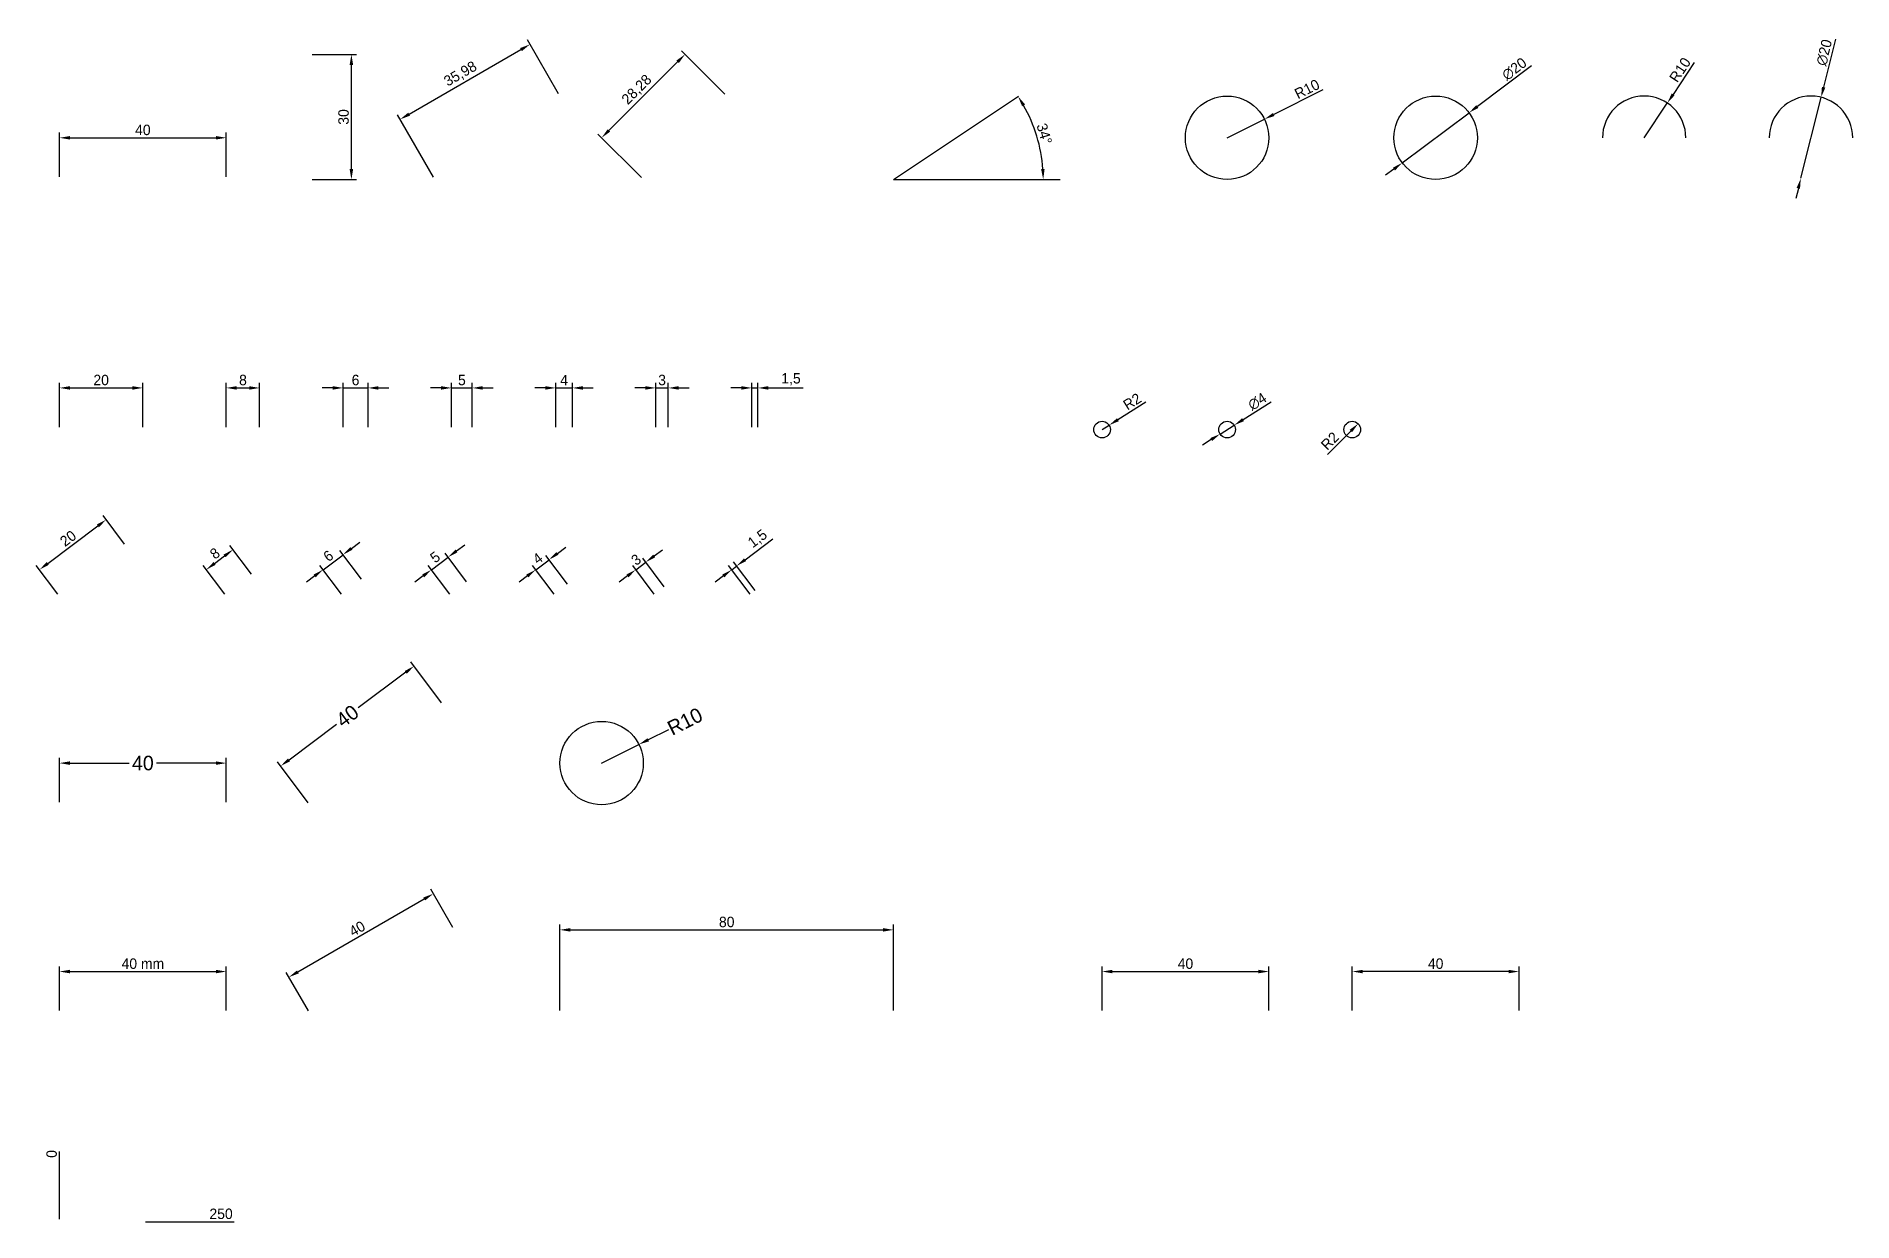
# Model space of a CAD drawing. Header units: millimetres. Extents: x -6 to 430, y -250 to 34.
import ezdxf

# ---------------------------------------------------------------- set-up
doc = ezdxf.new("R2010")
doc.units = ezdxf.units.MM
doc.dimstyles.new('ISO-25', dxfattribs={"dimtxt": 2.5, "dimasz": 2.5, "dimexe": 1.25, "dimexo": 0.625, "dimtad": 1, "dimtxsty": 'Standard', "dimcen": 2.5, "dimadec": 0, "dimazin": 0, "dimtfac": 1, "dimtmove": 0, "dimatfit": 3, "dimfxl": 1, "dimarcsym": 0})
doc.dimstyles.new('PROVA', dxfattribs={"dimtxt": 3.5, "dimasz": 2.5, "dimexe": 1.25, "dimexo": 0.625, "dimtad": 0, "dimdec": 3, "dimdsep": 46, "dimtxsty": 'Standard', "dimcen": 2.5, "dimadec": 0, "dimazin": 0, "dimtfac": 1, "dimtmove": 0, "dimatfit": 3, "dimfxl": 1, "dimarcsym": 0})

# ---------------------------------------------------------------- blocks, each defined once
blk = doc.blocks.new('*D1')
at = {"color": 0, "lineweight": -2, "transparency": 16777216}
for p, q in [((0, 0.62), (0, 11.25)), ((2.5, 10), (37.5, 10)), ((40, 0.62), (40, 11.25))]:
    blk.add_line(p, q, dxfattribs=at)
at = {"color": 0, "transparency": 16777216}
for points in [[(2.5, 10.42), (2.5, 9.58), (0, 10)], [(37.5, 10.42), (37.5, 9.58), (40, 10)]]:
    blk.add_solid(points, dxfattribs=at)
at = {"layer": 'Defpoints', "color": 0, "transparency": 16777216}
for p in [(40, 10), (0, 0), (40, 0)]:
    blk.add_point(p, dxfattribs=at)
at = {"color": 0, "transparency": 16777216, "insert": (20, 11.88), "char_height": 2.5, "attachment_point": 5}
blk.add_mtext('40', dxfattribs=at)
blk = doc.blocks.new('*D2')
at = {"color": 0, "lineweight": -2, "transparency": 16777216}
for p, q in [((60.63, 30), (71.25, 30)), ((70, 2.5), (70, 27.5)), ((60.63, 0), (71.25, 0))]:
    blk.add_line(p, q, dxfattribs=at)
at = {"color": 0, "transparency": 16777216}
for points in [[(69.58, 27.5), (70.42, 27.5), (70, 30)], [(69.58, 2.5), (70.42, 2.5), (70, 0)]]:
    blk.add_solid(points, dxfattribs=at)
at = {"layer": 'Defpoints', "color": 0, "transparency": 16777216}
for p in [(60, 30), (70, 30), (60, 0)]:
    blk.add_point(p, dxfattribs=at)
at = {"color": 0, "transparency": 16777216, "insert": (68.13, 15), "char_height": 2.5, "attachment_point": 5, "rotation": 90}
blk.add_mtext('30', dxfattribs=at)
blk = doc.blocks.new('*D3')
at = {"color": 0, "lineweight": -2, "transparency": 16777216}
for p, q in [((83.84, 15.67), (110.67, 31.16)), ((119.69, 20.54), (112.21, 33.49)), ((89.69, 0.54), (81.05, 15.5))]:
    blk.add_line(p, q, dxfattribs=at)
at = {"color": 0, "transparency": 16777216}
for points in [[(110.46, 31.52), (110.88, 30.8), (112.83, 32.41)], [(83.63, 16.03), (84.05, 15.31), (81.67, 14.42)]]:
    blk.add_solid(points, dxfattribs=at)
at = {"layer": 'Defpoints', "color": 0, "transparency": 16777216}
for p in [(112.83, 32.41), (120, 20), (90, 0)]:
    blk.add_point(p, dxfattribs=at)
at = {"color": 0, "transparency": 16777216, "insert": (96.21, 25.22), "char_height": 2.5, "attachment_point": 5, "rotation": 30}
blk.add_mtext('35,98', dxfattribs=at)
blk = doc.blocks.new('*D4')
at = {"color": 0, "lineweight": -2, "transparency": 16777216}
for p, q in [((159.56, 20.44), (149.12, 30.88)), ((131.77, 11.77), (148.23, 28.23)), ((139.56, 0.44), (129.12, 10.88))]:
    blk.add_line(p, q, dxfattribs=at)
at = {"color": 0, "transparency": 16777216}
for points in [[(147.94, 28.53), (148.53, 27.94), (150, 30)], [(131.47, 12.06), (132.06, 11.47), (130, 10)]]:
    blk.add_solid(points, dxfattribs=at)
at = {"layer": 'Defpoints', "color": 0, "transparency": 16777216}
for p in [(150, 30), (160, 20), (140, 0)]:
    blk.add_point(p, dxfattribs=at)
at = {"color": 0, "transparency": 16777216, "insert": (138.53, 21.47), "char_height": 2.5, "attachment_point": 5, "rotation": 45}
blk.add_mtext('28,28', dxfattribs=at)
blk = doc.blocks.new('*D5')
at = {"color": 0, "lineweight": -2, "transparency": 16777216}
blk.add_arc((200, 0), 35.9, 3.9905, 29.6996, dxfattribs=at)
at = {"color": 0, "transparency": 16777216}
for points in [[(230.83, 17.57), (231.54, 18.01), (229.87, 19.92)], [(236.23, 2.51), (235.4, 2.48), (235.9, 0)]]:
    blk.add_solid(points, dxfattribs=at)
at = {"layer": 'Defpoints', "color": 0, "transparency": 16777216}
for p in [(230, 20), (235.22, 6.99), (200, 0), (200, 0), (240, 0)]:
    blk.add_point(p, dxfattribs=at)
at = {"color": 0, "transparency": 16777216, "insert": (236.16, 10.95), "char_height": 2.5, "attachment_point": 5, "rotation": 286.845}
blk.add_mtext('34°', dxfattribs=at)
blk = doc.blocks.new('*D6')
at = {"color": 0, "lineweight": -2, "transparency": 16777216}
for p, q in [((302.98, 21.49), (291.18, 15.59)), ((280, 10), (288.94, 14.47))]:
    blk.add_line(p, q, dxfattribs=at)
at = {"color": 0, "transparency": 16777216}
blk.add_solid([(290.99, 15.96), (291.37, 15.22), (288.94, 14.47)], dxfattribs=at)
at = {"layer": 'Defpoints', "color": 0, "transparency": 16777216}
for p in [(288.94, 14.47), (280, 10)]:
    blk.add_point(p, dxfattribs=at)
at = {"color": 0, "transparency": 16777216, "insert": (299.16, 21.68), "char_height": 2.5, "attachment_point": 5, "rotation": 26.5651}
blk.add_mtext('R10', dxfattribs=at)
blk = doc.blocks.new('*D7')
at = {"color": 0, "lineweight": -2, "transparency": 16777216}
for p, q in [((353, 27.25), (340, 17.5)), ((322, 4), (338, 16)), ((320, 2.5), (318, 1))]:
    blk.add_line(p, q, dxfattribs=at)
at = {"color": 0, "transparency": 16777216}
for points in [[(339.75, 17.83), (340.25, 17.17), (338, 16)], [(319.75, 2.83), (320.25, 2.17), (322, 4)]]:
    blk.add_solid(points, dxfattribs=at)
at = {"layer": 'Defpoints', "color": 0, "transparency": 16777216}
for p in [(338, 16), (322, 4)]:
    blk.add_point(p, dxfattribs=at)
at = {"color": 0, "transparency": 16777216, "insert": (348.87, 26.5), "char_height": 2.5, "attachment_point": 5, "rotation": 36.8699}
blk.add_mtext('∅20', dxfattribs=at)
blk = doc.blocks.new('*D8')
at = {"color": 0, "lineweight": -2, "transparency": 16777216}
for p, q in [((392.02, 28.03), (386.93, 20.4)), ((380, 10), (385.55, 18.32))]:
    blk.add_line(p, q, dxfattribs=at)
at = {"color": 0, "transparency": 16777216}
blk.add_solid([(386.59, 20.63), (387.28, 20.17), (385.55, 18.32)], dxfattribs=at)
at = {"layer": 'Defpoints', "color": 0, "transparency": 16777216}
for p in [(385.55, 18.32), (380, 10)]:
    blk.add_point(p, dxfattribs=at)
at = {"color": 0, "transparency": 16777216, "insert": (388.61, 26.29), "char_height": 2.5, "attachment_point": 5, "rotation": 56.3099}
blk.add_mtext('R10', dxfattribs=at)
blk = doc.blocks.new('*D9')
at = {"color": 0, "lineweight": -2, "transparency": 16777216}
for p, q in [((425.91, 33.64), (423.03, 22.13)), ((417.57, 0.3), (422.43, 19.7)), ((416.97, -2.13), (416.36, -4.55))]:
    blk.add_line(p, q, dxfattribs=at)
at = {"color": 0, "transparency": 16777216}
for points in [[(422.63, 22.23), (423.44, 22.03), (422.43, 19.7)], [(416.56, -2.03), (417.37, -2.23), (417.57, 0.3)]]:
    blk.add_solid(points, dxfattribs=at)
at = {"layer": 'Defpoints', "color": 0, "transparency": 16777216}
for p in [(422.43, 19.7), (417.57, 0.3)]:
    blk.add_point(p, dxfattribs=at)
at = {"color": 0, "transparency": 16777216, "insert": (423.18, 30.45), "char_height": 2.5, "attachment_point": 5, "rotation": 75.9638}
blk.add_mtext('∅20', dxfattribs=at)
blk = doc.blocks.new('*D10')
at = {"color": 0, "lineweight": -2, "transparency": 16777216}
for p, q in [((0, -59.38), (0, -48.75)), ((2.5, -50), (17.5, -50)), ((20, -59.38), (20, -48.75))]:
    blk.add_line(p, q, dxfattribs=at)
at = {"color": 0, "transparency": 16777216}
for points in [[(2.5, -49.58), (2.5, -50.42), (0, -50)], [(17.5, -49.58), (17.5, -50.42), (20, -50)]]:
    blk.add_solid(points, dxfattribs=at)
at = {"layer": 'Defpoints', "color": 0, "transparency": 16777216}
for p in [(20, -50), (0, -60), (20, -60)]:
    blk.add_point(p, dxfattribs=at)
at = {"color": 0, "transparency": 16777216, "insert": (10, -48.12), "char_height": 2.5, "attachment_point": 5}
blk.add_mtext('20', dxfattribs=at)
blk = doc.blocks.new('*D11')
at = {"color": 0, "lineweight": -2, "transparency": 16777216}
for p, q in [((40, -59.38), (40, -48.75)), ((42.5, -50), (45.5, -50)), ((48, -59.38), (48, -48.75))]:
    blk.add_line(p, q, dxfattribs=at)
at = {"color": 0, "transparency": 16777216}
for points in [[(42.5, -49.58), (42.5, -50.42), (40, -50)], [(45.5, -49.58), (45.5, -50.42), (48, -50)]]:
    blk.add_solid(points, dxfattribs=at)
at = {"layer": 'Defpoints', "color": 0, "transparency": 16777216}
for p in [(48, -50), (40, -60), (48, -60)]:
    blk.add_point(p, dxfattribs=at)
at = {"color": 0, "transparency": 16777216, "insert": (44, -48.12), "char_height": 2.5, "attachment_point": 5}
blk.add_mtext('8', dxfattribs=at)
blk = doc.blocks.new('*D12')
at = {"color": 0, "lineweight": -2, "transparency": 16777216}
for p, q in [((65.5, -50), (63, -50)), ((68, -59.38), (68, -48.75)), ((68, -50), (74, -50)), ((74, -59.38), (74, -48.75)), ((76.5, -50), (79, -50))]:
    blk.add_line(p, q, dxfattribs=at)
at = {"color": 0, "transparency": 16777216}
for points in [[(65.5, -49.58), (65.5, -50.42), (68, -50)], [(76.5, -49.58), (76.5, -50.42), (74, -50)]]:
    blk.add_solid(points, dxfattribs=at)
at = {"layer": 'Defpoints', "color": 0, "transparency": 16777216}
for p in [(74, -50), (68, -60), (74, -60)]:
    blk.add_point(p, dxfattribs=at)
at = {"color": 0, "transparency": 16777216, "insert": (71, -48.12), "char_height": 2.5, "attachment_point": 5}
blk.add_mtext('6', dxfattribs=at)
blk = doc.blocks.new('*D13')
at = {"color": 0, "lineweight": -2, "transparency": 16777216}
for p, q in [((91.5, -50), (89, -50)), ((94, -59.38), (94, -48.75)), ((94, -50), (99, -50)), ((99, -59.38), (99, -48.75)), ((101.5, -50), (104, -50))]:
    blk.add_line(p, q, dxfattribs=at)
at = {"color": 0, "transparency": 16777216}
for points in [[(91.5, -49.58), (91.5, -50.42), (94, -50)], [(101.5, -49.58), (101.5, -50.42), (99, -50)]]:
    blk.add_solid(points, dxfattribs=at)
at = {"layer": 'Defpoints', "color": 0, "transparency": 16777216}
for p in [(99, -50), (94, -60), (99, -60)]:
    blk.add_point(p, dxfattribs=at)
at = {"color": 0, "transparency": 16777216, "insert": (96.5, -48.12), "char_height": 2.5, "attachment_point": 5}
blk.add_mtext('5', dxfattribs=at)
blk = doc.blocks.new('*D14')
at = {"color": 0, "lineweight": -2, "transparency": 16777216}
for p, q in [((116.5, -50), (114, -50)), ((119, -59.38), (119, -48.75)), ((119, -50), (123, -50)), ((123, -59.38), (123, -48.75)), ((125.5, -50), (128, -50))]:
    blk.add_line(p, q, dxfattribs=at)
at = {"color": 0, "transparency": 16777216}
for points in [[(116.5, -49.58), (116.5, -50.42), (119, -50)], [(125.5, -49.58), (125.5, -50.42), (123, -50)]]:
    blk.add_solid(points, dxfattribs=at)
at = {"layer": 'Defpoints', "color": 0, "transparency": 16777216}
for p in [(123, -50), (119, -60), (123, -60)]:
    blk.add_point(p, dxfattribs=at)
at = {"color": 0, "transparency": 16777216, "insert": (121, -48.12), "char_height": 2.5, "attachment_point": 5}
blk.add_mtext('4', dxfattribs=at)
blk = doc.blocks.new('*D15')
at = {"color": 0, "lineweight": -2, "transparency": 16777216}
for p, q in [((140.5, -50), (138, -50)), ((143, -59.38), (143, -48.75)), ((143, -50), (146, -50)), ((146, -59.38), (146, -48.75)), ((148.5, -50), (151, -50))]:
    blk.add_line(p, q, dxfattribs=at)
at = {"color": 0, "transparency": 16777216}
for points in [[(140.5, -49.58), (140.5, -50.42), (143, -50)], [(148.5, -49.58), (148.5, -50.42), (146, -50)]]:
    blk.add_solid(points, dxfattribs=at)
at = {"layer": 'Defpoints', "color": 0, "transparency": 16777216}
for p in [(146, -50), (143, -60), (146, -60)]:
    blk.add_point(p, dxfattribs=at)
at = {"color": 0, "transparency": 16777216, "insert": (144.5, -48.12), "char_height": 2.5, "attachment_point": 5}
blk.add_mtext('3', dxfattribs=at)
blk = doc.blocks.new('*D16')
at = {"color": 0, "lineweight": -2, "transparency": 16777216}
for p, q in [((163.5, -50), (161, -50)), ((166, -59.38), (166, -48.75)), ((166, -50), (167.5, -50)), ((167.5, -59.38), (167.5, -48.75)), ((170, -50), (178.33, -50))]:
    blk.add_line(p, q, dxfattribs=at)
at = {"color": 0, "transparency": 16777216}
for points in [[(163.5, -49.58), (163.5, -50.42), (166, -50)], [(170, -49.58), (170, -50.42), (167.5, -50)]]:
    blk.add_solid(points, dxfattribs=at)
at = {"layer": 'Defpoints', "color": 0, "transparency": 16777216}
for p in [(167.5, -50), (166, -60), (167.5, -60)]:
    blk.add_point(p, dxfattribs=at)
at = {"color": 0, "transparency": 16777216, "insert": (175.42, -47.92), "char_height": 2.5, "attachment_point": 5}
blk.add_mtext('1,5', dxfattribs=at)
blk = doc.blocks.new('*D17')
at = {"color": 0, "lineweight": -2, "transparency": 16777216}
for p, q in [((15.62, -87.5), (10.45, -80.6)), ((-2.8, -92.1), (9.2, -83.1)), ((-0.37, -99.5), (-5.55, -92.6))]:
    blk.add_line(p, q, dxfattribs=at)
at = {"color": 0, "transparency": 16777216}
for points in [[(8.95, -82.77), (9.45, -83.43), (11.2, -81.6)], [(-3.05, -91.77), (-2.55, -92.43), (-4.8, -93.6)]]:
    blk.add_solid(points, dxfattribs=at)
at = {"layer": 'Defpoints', "color": 0, "transparency": 16777216}
for p in [(11.2, -81.6), (16, -88), (0, -100)]:
    blk.add_point(p, dxfattribs=at)
at = {"color": 0, "transparency": 16777216, "insert": (2.07, -86.1), "char_height": 2.5, "attachment_point": 5, "rotation": 36.8699}
blk.add_mtext('20', dxfattribs=at)
blk = doc.blocks.new('*D18')
at = {"color": 0, "lineweight": -2, "transparency": 16777216}
for p, q in [((37.2, -92.1), (39.6, -90.3)), ((46.02, -94.7), (40.85, -87.8)), ((39.62, -99.5), (34.45, -92.6))]:
    blk.add_line(p, q, dxfattribs=at)
at = {"color": 0, "transparency": 16777216}
for points in [[(39.35, -89.97), (39.85, -90.63), (41.6, -88.8)], [(36.95, -91.77), (37.45, -92.43), (35.2, -93.6)]]:
    blk.add_solid(points, dxfattribs=at)
at = {"layer": 'Defpoints', "color": 0, "transparency": 16777216}
for p in [(41.6, -88.8), (46.4, -95.2), (40, -100)]:
    blk.add_point(p, dxfattribs=at)
at = {"color": 0, "transparency": 16777216, "insert": (37.27, -89.7), "char_height": 2.5, "attachment_point": 5, "rotation": 36.8699}
blk.add_mtext('8', dxfattribs=at)
blk = doc.blocks.new('*D19')
at = {"color": 0, "lineweight": -2, "transparency": 16777216}
for p, q in [((70, -88.5), (72, -87)), ((63.2, -93.6), (68, -90)), ((72.42, -95.9), (67.25, -89)), ((61.2, -95.1), (59.2, -96.6)), ((67.62, -99.5), (62.45, -92.6))]:
    blk.add_line(p, q, dxfattribs=at)
at = {"color": 0, "transparency": 16777216}
for points in [[(69.75, -88.17), (70.25, -88.83), (68, -90)], [(60.95, -94.77), (61.45, -95.43), (63.2, -93.6)]]:
    blk.add_solid(points, dxfattribs=at)
at = {"layer": 'Defpoints', "color": 0, "transparency": 16777216}
for p in [(68, -90), (68, -100), (72.8, -96.4)]:
    blk.add_point(p, dxfattribs=at)
at = {"color": 0, "transparency": 16777216, "insert": (64.48, -90.3), "char_height": 2.5, "attachment_point": 5, "rotation": 36.8699}
blk.add_mtext('6', dxfattribs=at)
blk = doc.blocks.new('*D20')
at = {"color": 0, "lineweight": -2, "transparency": 16777216}
for p, q in [((89.2, -93.6), (93.2, -90.6)), ((97.63, -96.5), (92.45, -89.6)), ((95.2, -89.1), (97.2, -87.6)), ((87.2, -95.1), (85.2, -96.6)), ((93.62, -99.5), (88.45, -92.6))]:
    blk.add_line(p, q, dxfattribs=at)
at = {"color": 0, "transparency": 16777216}
for points in [[(94.95, -88.77), (95.45, -89.43), (93.2, -90.6)], [(86.95, -94.77), (87.45, -95.43), (89.2, -93.6)]]:
    blk.add_solid(points, dxfattribs=at)
at = {"layer": 'Defpoints', "color": 0, "transparency": 16777216}
for p in [(93.2, -90.6), (94, -100), (98, -97)]:
    blk.add_point(p, dxfattribs=at)
at = {"color": 0, "transparency": 16777216, "insert": (90.08, -90.6), "char_height": 2.5, "attachment_point": 5, "rotation": 36.8699}
blk.add_mtext('5', dxfattribs=at)
blk = doc.blocks.new('*D21')
at = {"color": 0, "lineweight": -2, "transparency": 16777216}
for p, q in [((114.2, -93.6), (117.4, -91.2)), ((121.83, -97.1), (116.65, -90.2)), ((119.4, -89.7), (121.4, -88.2)), ((112.2, -95.1), (110.2, -96.6)), ((118.62, -99.5), (113.45, -92.6))]:
    blk.add_line(p, q, dxfattribs=at)
at = {"color": 0, "transparency": 16777216}
for points in [[(119.15, -89.37), (119.65, -90.03), (117.4, -91.2)], [(111.95, -94.77), (112.45, -95.43), (114.2, -93.6)]]:
    blk.add_solid(points, dxfattribs=at)
at = {"layer": 'Defpoints', "color": 0, "transparency": 16777216}
for p in [(117.4, -91.2), (119, -100), (122.2, -97.6)]:
    blk.add_point(p, dxfattribs=at)
at = {"color": 0, "transparency": 16777216, "insert": (114.67, -90.9), "char_height": 2.5, "attachment_point": 5, "rotation": 36.8699}
blk.add_mtext('4', dxfattribs=at)
blk = doc.blocks.new('*D22')
at = {"color": 0, "lineweight": -2, "transparency": 16777216}
for p, q in [((145.03, -97.7), (139.85, -90.8)), ((142.6, -90.3), (144.6, -88.8)), ((136.2, -95.1), (134.2, -96.6)), ((142.62, -99.5), (137.45, -92.6)), ((138.2, -93.6), (140.6, -91.8))]:
    blk.add_line(p, q, dxfattribs=at)
at = {"color": 0, "transparency": 16777216}
for points in [[(142.35, -89.97), (142.85, -90.63), (140.6, -91.8)], [(135.95, -94.77), (136.45, -95.43), (138.2, -93.6)]]:
    blk.add_solid(points, dxfattribs=at)
at = {"layer": 'Defpoints', "color": 0, "transparency": 16777216}
for p in [(140.6, -91.8), (143, -100), (145.4, -98.2)]:
    blk.add_point(p, dxfattribs=at)
at = {"color": 0, "transparency": 16777216, "insert": (138.28, -91.2), "char_height": 2.5, "attachment_point": 5, "rotation": 36.8699}
blk.add_mtext('3', dxfattribs=at)
blk = doc.blocks.new('*D23')
at = {"color": 0, "lineweight": -2, "transparency": 16777216}
for p, q in [((164.4, -91.2), (171.07, -86.2)), ((159.2, -95.1), (157.2, -96.6)), ((165.62, -99.5), (160.45, -92.6)), ((161.2, -93.6), (162.4, -92.7)), ((166.82, -98.6), (161.65, -91.7))]:
    blk.add_line(p, q, dxfattribs=at)
at = {"color": 0, "transparency": 16777216}
for points in [[(164.15, -90.87), (164.65, -91.53), (162.4, -92.7)], [(158.95, -94.77), (159.45, -95.43), (161.2, -93.6)]]:
    blk.add_solid(points, dxfattribs=at)
at = {"layer": 'Defpoints', "color": 0, "transparency": 16777216}
for p in [(162.4, -92.7), (166, -100), (167.2, -99.1)]:
    blk.add_point(p, dxfattribs=at)
at = {"color": 0, "transparency": 16777216, "insert": (167.48, -86.28), "char_height": 2.5, "attachment_point": 5, "rotation": 36.8699}
blk.add_mtext('1,5', dxfattribs=at)
blk = doc.blocks.new('*D24')
at = {"color": 0, "lineweight": -2, "transparency": 16777216}
for p, q in [((260.53, -53.42), (253.82, -57.62)), ((250, -60), (251.7, -58.94))]:
    blk.add_line(p, q, dxfattribs=at)
at = {"color": 0, "transparency": 16777216}
blk.add_solid([(253.6, -57.26), (254.04, -57.97), (251.7, -58.94)], dxfattribs=at)
at = {"layer": 'Defpoints', "color": 0, "transparency": 16777216}
for p in [(250, -60), (251.7, -58.94)]:
    blk.add_point(p, dxfattribs=at)
at = {"color": 0, "transparency": 16777216, "insert": (257.24, -53.26), "char_height": 2.5, "attachment_point": 5, "rotation": 32.0054}
blk.add_mtext('R2', dxfattribs=at)
blk = doc.blocks.new('*D25')
at = {"color": 0, "lineweight": -2, "transparency": 16777216}
for p, q in [((290.53, -53.42), (283.82, -57.62)), ((278.3, -61.06), (281.7, -58.94)), ((276.18, -62.38), (274.06, -63.71))]:
    blk.add_line(p, q, dxfattribs=at)
at = {"color": 0, "transparency": 16777216}
for points in [[(283.6, -57.26), (284.04, -57.97), (281.7, -58.94)], [(275.96, -62.03), (276.4, -62.74), (278.3, -61.06)]]:
    blk.add_solid(points, dxfattribs=at)
at = {"layer": 'Defpoints', "color": 0, "transparency": 16777216}
for p in [(281.7, -58.94), (278.3, -61.06)]:
    blk.add_point(p, dxfattribs=at)
at = {"color": 0, "transparency": 16777216, "insert": (287.24, -53.26), "char_height": 2.5, "attachment_point": 5, "rotation": 32.0054}
blk.add_mtext('∅4', dxfattribs=at)
blk = doc.blocks.new('*D26')
at = {"color": 0, "lineweight": -2, "transparency": 16777216}
blk.add_line((304.05, -65.95), (309.65, -60.35), dxfattribs=at)
at = {"color": 0, "transparency": 16777216}
blk.add_solid([(309.35, -60.06), (309.94, -60.65), (311.41, -58.59)], dxfattribs=at)
at = {"layer": 'Defpoints', "color": 0, "transparency": 16777216}
for p in [(310, -60), (311.41, -58.59)]:
    blk.add_point(p, dxfattribs=at)
at = {"color": 0, "transparency": 16777216, "insert": (304.64, -62.71), "char_height": 2.5, "attachment_point": 5, "rotation": 45}
blk.add_mtext('R2', dxfattribs=at)
blk = doc.blocks.new('*D27')
at = {"color": 0, "lineweight": -2, "transparency": 16777216}
for p, q in [((0, -149.38), (0, -138.75)), ((40, -149.38), (40, -138.75)), ((2.5, -140), (16.75, -140)), ((37.5, -140), (23.25, -140))]:
    blk.add_line(p, q, dxfattribs=at)
at = {"color": 0, "transparency": 16777216}
for points in [[(2.5, -139.58), (2.5, -140.42), (0, -140)], [(37.5, -139.58), (37.5, -140.42), (40, -140)]]:
    blk.add_solid(points, dxfattribs=at)
at = {"layer": 'Defpoints', "color": 0, "transparency": 16777216}
for p in [(40, -140), (0, -150), (40, -150)]:
    blk.add_point(p, dxfattribs=at)
at = {"color": 0, "transparency": 16777216, "insert": (20, -140), "char_height": 3.5, "attachment_point": 5}
blk.add_mtext('40', dxfattribs=at)
blk = doc.blocks.new('*D28')
at = {"color": 0, "lineweight": -2, "transparency": 16777216}
for p, q in [((91.62, -125.5), (84.29, -115.72)), ((83.04, -118.22), (71.64, -126.77)), ((55.04, -139.22), (66.44, -130.67)), ((59.62, -149.5), (52.29, -139.72))]:
    blk.add_line(p, q, dxfattribs=at)
at = {"color": 0, "transparency": 16777216}
for points in [[(82.79, -117.89), (83.29, -118.55), (85.04, -116.72)], [(54.79, -138.89), (55.29, -139.55), (53.04, -140.72)]]:
    blk.add_solid(points, dxfattribs=at)
at = {"layer": 'Defpoints', "color": 0, "transparency": 16777216}
for p in [(85.04, -116.72), (92, -126), (60, -150)]:
    blk.add_point(p, dxfattribs=at)
at = {"color": 0, "transparency": 16777216, "insert": (69.04, -128.72), "char_height": 3.5, "attachment_point": 5, "rotation": 36.8699}
blk.add_mtext('40', dxfattribs=at)
blk = doc.blocks.new('*D29')
at = {"color": 0, "lineweight": -2, "transparency": 16777216}
for p, q in [((146.05, -131.98), (141.18, -134.41)), ((130, -140), (138.94, -135.53))]:
    blk.add_line(p, q, dxfattribs=at)
at = {"color": 0, "transparency": 16777216}
blk.add_solid([(140.99, -134.04), (141.37, -134.78), (138.94, -135.53)], dxfattribs=at)
at = {"layer": 'Defpoints', "color": 0, "transparency": 16777216}
for p in [(138.94, -135.53), (130, -140)]:
    blk.add_point(p, dxfattribs=at)
at = {"color": 0, "transparency": 16777216, "insert": (150, -130), "char_height": 3.5, "attachment_point": 5, "rotation": 26.5651}
blk.add_mtext('R10', dxfattribs=at)
blk = doc.blocks.new('*D30')
at = {"color": 0, "lineweight": -2, "transparency": 16777216}
for p, q in [((0, -199.38), (0, -188.75)), ((2.5, -190), (37.5, -190)), ((40, -199.38), (40, -188.75))]:
    blk.add_line(p, q, dxfattribs=at)
at = {"color": 0, "transparency": 16777216}
for points in [[(2.5, -189.58), (2.5, -190.42), (0, -190)], [(37.5, -189.58), (37.5, -190.42), (40, -190)]]:
    blk.add_solid(points, dxfattribs=at)
at = {"layer": 'Defpoints', "color": 0, "transparency": 16777216}
for p in [(40, -190), (0, -200), (40, -200)]:
    blk.add_point(p, dxfattribs=at)
at = {"color": 0, "transparency": 16777216, "insert": (20, -188.12), "char_height": 2.5, "attachment_point": 5}
blk.add_mtext('40 mm', dxfattribs=at)
blk = doc.blocks.new('*D31')
at = {"color": 0, "lineweight": -2, "transparency": 16777216}
for p, q in [((57.17, -190.09), (87.48, -172.59)), ((94.33, -179.46), (89.02, -170.26)), ((59.69, -199.46), (54.38, -190.26))]:
    blk.add_line(p, q, dxfattribs=at)
at = {"color": 0, "transparency": 16777216}
for points in [[(87.27, -172.23), (87.68, -172.95), (89.64, -171.34)], [(56.96, -189.73), (57.37, -190.45), (55, -191.34)]]:
    blk.add_solid(points, dxfattribs=at)
at = {"layer": 'Defpoints', "color": 0, "transparency": 16777216}
for p in [(89.64, -171.34), (94.64, -180), (60, -200)]:
    blk.add_point(p, dxfattribs=at)
at = {"color": 0, "transparency": 16777216, "insert": (71.38, -179.72), "char_height": 2.5, "attachment_point": 5, "rotation": 30}
blk.add_mtext('40', dxfattribs=at)
blk = doc.blocks.new('*D32')
at = {"color": 0, "lineweight": -2, "transparency": 16777216}
for p, q in [((120, -199.38), (120, -178.75)), ((122.5, -180), (197.5, -180)), ((200, -199.38), (200, -178.75))]:
    blk.add_line(p, q, dxfattribs=at)
at = {"color": 0, "transparency": 16777216}
for points in [[(122.5, -179.58), (122.5, -180.42), (120, -180)], [(197.5, -179.58), (197.5, -180.42), (200, -180)]]:
    blk.add_solid(points, dxfattribs=at)
at = {"layer": 'Defpoints', "color": 0, "transparency": 16777216}
for p in [(200, -180), (120, -200), (200, -200)]:
    blk.add_point(p, dxfattribs=at)
at = {"color": 0, "transparency": 16777216, "insert": (160, -178.12), "char_height": 2.5, "attachment_point": 5}
blk.add_mtext('80', dxfattribs=at)
blk = doc.blocks.new('*D33')
at = {"color": 0, "lineweight": -2, "transparency": 16777216}
for p, q in [((250, -199.38), (250, -188.75)), ((252.5, -190), (287.5, -190)), ((290, -199.38), (290, -188.75))]:
    blk.add_line(p, q, dxfattribs=at)
at = {"color": 0, "transparency": 16777216}
for points in [[(252.5, -189.58), (252.5, -190.42), (250, -190)], [(287.5, -189.58), (287.5, -190.42), (290, -190)]]:
    blk.add_solid(points, dxfattribs=at)
at = {"layer": 'Defpoints', "color": 0, "transparency": 16777216}
for p in [(290, -190), (250, -200), (290, -200)]:
    blk.add_point(p, dxfattribs=at)
at = {"color": 0, "transparency": 16777216, "insert": (270, -188.12), "char_height": 2.5, "attachment_point": 5}
blk.add_mtext('40', dxfattribs=at)
blk = doc.blocks.new('*D34')
at = {"color": 0, "lineweight": -2, "transparency": 16777216}
for p, q in [((310, -199.38), (310, -188.75)), ((347.5, -190), (312.5, -190)), ((350, -199.38), (350, -188.75))]:
    blk.add_line(p, q, dxfattribs=at)
at = {"color": 0, "transparency": 16777216}
for points in [[(312.5, -189.58), (312.5, -190.42), (310, -190)], [(347.5, -189.58), (347.5, -190.42), (350, -190)]]:
    blk.add_solid(points, dxfattribs=at)
at = {"layer": 'Defpoints', "color": 0, "transparency": 16777216}
for p in [(310, -190), (310, -200), (350, -200)]:
    blk.add_point(p, dxfattribs=at)
at = {"color": 0, "transparency": 16777216, "insert": (330, -188.12), "char_height": 2.5, "attachment_point": 5}
blk.add_mtext('40', dxfattribs=at)
blk = doc.blocks.new('*D35')
at = {"color": 0, "lineweight": -2, "transparency": 16777216}
blk.add_line((0, -249.375), (0, -233.125), dxfattribs=at)
at = {"layer": 'Defpoints', "color": 0, "transparency": 16777216}
for p in [(0, 0), (0, -235), (0, -250)]:
    blk.add_point(p, dxfattribs=at)
at = {"color": 0, "transparency": 16777216, "insert": (-1.875, -233.75), "char_height": 2.5, "attachment_point": 5, "rotation": 90}
blk.add_mtext('0', dxfattribs=at)
blk = doc.blocks.new('*D36')
at = {"color": 0, "lineweight": -2, "transparency": 16777216}
blk.add_line((20.625, -250), (41.875, -250), dxfattribs=at)
at = {"layer": 'Defpoints', "color": 0, "transparency": 16777216}
for p in [(0, 0), (20, -250), (35, -250)]:
    blk.add_point(p, dxfattribs=at)
at = {"color": 0, "transparency": 16777216, "insert": (38.75, -248.125), "char_height": 2.5, "attachment_point": 5}
blk.add_mtext('250', dxfattribs=at)

msp = doc.modelspace()

# ---------------------------------------------------------------- linework, layer by layer
for q in [(230, 20), (240, 0)]:
    msp.add_line((200, 0), q)
for centre, radius in [((280, 10), 10), ((330, 10), 10), ((250, -60), 2), ((280, -60), 2), ((310, -60), 2), ((130, -140), 10)]:
    msp.add_circle(centre, radius)
for centre in [(380, 10), (420, 10)]:
    msp.add_arc(centre, 10, 0, 180)

# ---------------------------------------------------------------- dimensions: what is measured, and where the dimension line sits
for base, p1, p2, angle, picture, middle in [((112.8349, 32.4103), (90, 0), (120, 20), 30, '*D3', (96.2131, 25.2193)), ((70, 30), (60, 0), (60, 30), 90, '*D2', (68.125, 15)), ((89.641, -171.3397), (60, -200), (94.641, -180), 30, '*D31', (71.383, -179.7159)), ((310, -190), (350, -200), (310, -200), 180, '*D34', (330, -188.125))]:
    dim = msp.add_linear_dim(base=base, p1=p1, p2=p2, angle=angle, dimstyle='ISO-25')
    dim.commit()
    dim.dimension.update_dxf_attribs({"geometry": picture, "text_midpoint": middle})
for p1, p2, distance, dimstyle, picture, middle in [((140, 0), (160, 20), 14.1421, 'ISO-25', '*D4', (138.5269, 21.4731)), ((0, -100), (16, -88), 8, 'ISO-25', '*D17', (2.075, -86.1)), ((68, -100), (72.8, -96.4), 8, 'ISO-25', '*D19', (64.475, -90.3)), ((166, -100), (167.2, -99.1), 8, 'ISO-25', '*D23', (167.4833, -86.2833)), ((40, -100), (46.4, -95.2), 8, 'ISO-25', '*D18', (37.275, -89.7)), ((94, -100), (98, -97), 8, 'ISO-25', '*D20', (90.075, -90.6)), ((119, -100), (122.2, -97.6), 8, 'ISO-25', '*D21', (114.675, -90.9)), ((143, -100), (145.4, -98.2), 8, 'ISO-25', '*D22', (138.275, -91.2)), ((60, -150), (92, -126), 11.6, 'PROVA', '*D28', (69.04, -128.72))]:
    dim = msp.add_aligned_dim(p1=p1, p2=p2, distance=distance, dimstyle=dimstyle)
    dim.commit()
    dim.dimension.update_dxf_attribs({"geometry": picture, "text_midpoint": middle})
for p1, p2, picture, middle in [((417.5746, 0.2986), (422.4254, 19.7014), '*D9', (425, 30)), ((322, 4), (338, 16), '*D7', (350, 25))]:
    dim = msp.add_diameter_dim_2p(p1=p1, p2=p2, dimstyle='ISO-25')
    dim.commit()
    dim.dimension.update_dxf_attribs({"geometry": picture, "text_midpoint": middle, "dimtype": 163})
for center, mpoint, picture, middle in [((380, 10), (385.547, 18.3205), '*D8', (388.6094, 26.2943)), ((250, -60), (251.696, -58.94), '*D24', (257.2389, -53.2646))]:
    dim = msp.add_radius_dim(center=center, mpoint=mpoint, dimstyle='ISO-25')
    dim.commit()
    dim.dimension.update_dxf_attribs({"geometry": picture, "text_midpoint": middle})
for center, mpoint, dimstyle, picture, middle in [((280, 10), (288.9443, 14.4721), 'ISO-25', '*D6', (300, 20)), ((310, -60), (311.4142, -58.5858), 'ISO-25', '*D26', (305.9636, -64.0364)), ((130, -140), (138.9443, -135.5279), 'PROVA', '*D29', (150, -130))]:
    dim = msp.add_radius_dim(center=center, mpoint=mpoint, dimstyle=dimstyle)
    dim.commit()
    dim.dimension.update_dxf_attribs({"geometry": picture, "text_midpoint": middle, "dimtype": 164})
dim = msp.add_angular_dim_2l(base=(235.2152, 6.992), line1=((200, 0), (230, 20)), line2=((200, 0), (240, 0)), dimstyle='ISO-25')
dim.commit()
dim.dimension.update_dxf_attribs({"geometry": '*D5', "text_midpoint": (236.1567, 10.9474)})
for base, p1, p2, dimstyle, picture, middle in [((40, 10), (0, 0), (40, 0), 'ISO-25', '*D1', (20, 11.875)), ((20, -50), (0, -60), (20, -60), 'ISO-25', '*D10', (10, -48.125)), ((48, -50), (40, -60), (48, -60), 'ISO-25', '*D11', (44, -48.125)), ((74, -50), (68, -60), (74, -60), 'ISO-25', '*D12', (71, -48.125)), ((99, -50), (94, -60), (99, -60), 'ISO-25', '*D13', (96.5, -48.125)), ((123, -50), (119, -60), (123, -60), 'ISO-25', '*D14', (121, -48.125)), ((146, -50), (143, -60), (146, -60), 'ISO-25', '*D15', (144.5, -48.125)), ((167.5, -50), (166, -60), (167.5, -60), 'ISO-25', '*D16', (175.4167, -47.9167)), ((40, -140), (0, -150), (40, -150), 'PROVA', '*D27', (20, -140)), ((200, -180), (120, -200), (200, -200), 'ISO-25', '*D32', (160, -178.125)), ((290, -190), (250, -200), (290, -200), 'ISO-25', '*D33', (270, -188.125))]:
    dim = msp.add_linear_dim(base=base, p1=p1, p2=p2, dimstyle=dimstyle)
    dim.commit()
    dim.dimension.update_dxf_attribs({"geometry": picture, "text_midpoint": middle})
for feature_location, offset, dtype, picture, middle in [((0, -250), (0, 15), 1, '*D35', (-1.875, -233.75)), ((20, -250), (15, 0), 0, '*D36', (38.75, -248.125))]:
    dim = msp.add_ordinate_dim(feature_location=feature_location, offset=offset, dtype=dtype, origin=(0, 0), dimstyle='ISO-25')
    dim.commit()
    dim.dimension.update_dxf_attribs({"geometry": picture, "text_midpoint": middle})
dim = msp.add_diameter_dim_2p(p1=(278.304, -61.06), p2=(281.696, -58.94), dimstyle='ISO-25')
dim.commit()
dim.dimension.update_dxf_attribs({"geometry": '*D25', "text_midpoint": (287.2389, -53.2646)})
dim = msp.add_linear_dim(base=(40, -190), p1=(0, -200), p2=(40, -200), text='<> mm', dimstyle='ISO-25')
dim.commit()
dim.dimension.update_dxf_attribs({"geometry": '*D30', "text_midpoint": (20, -188.125)})

doc.saveas('drawing.dxf')
